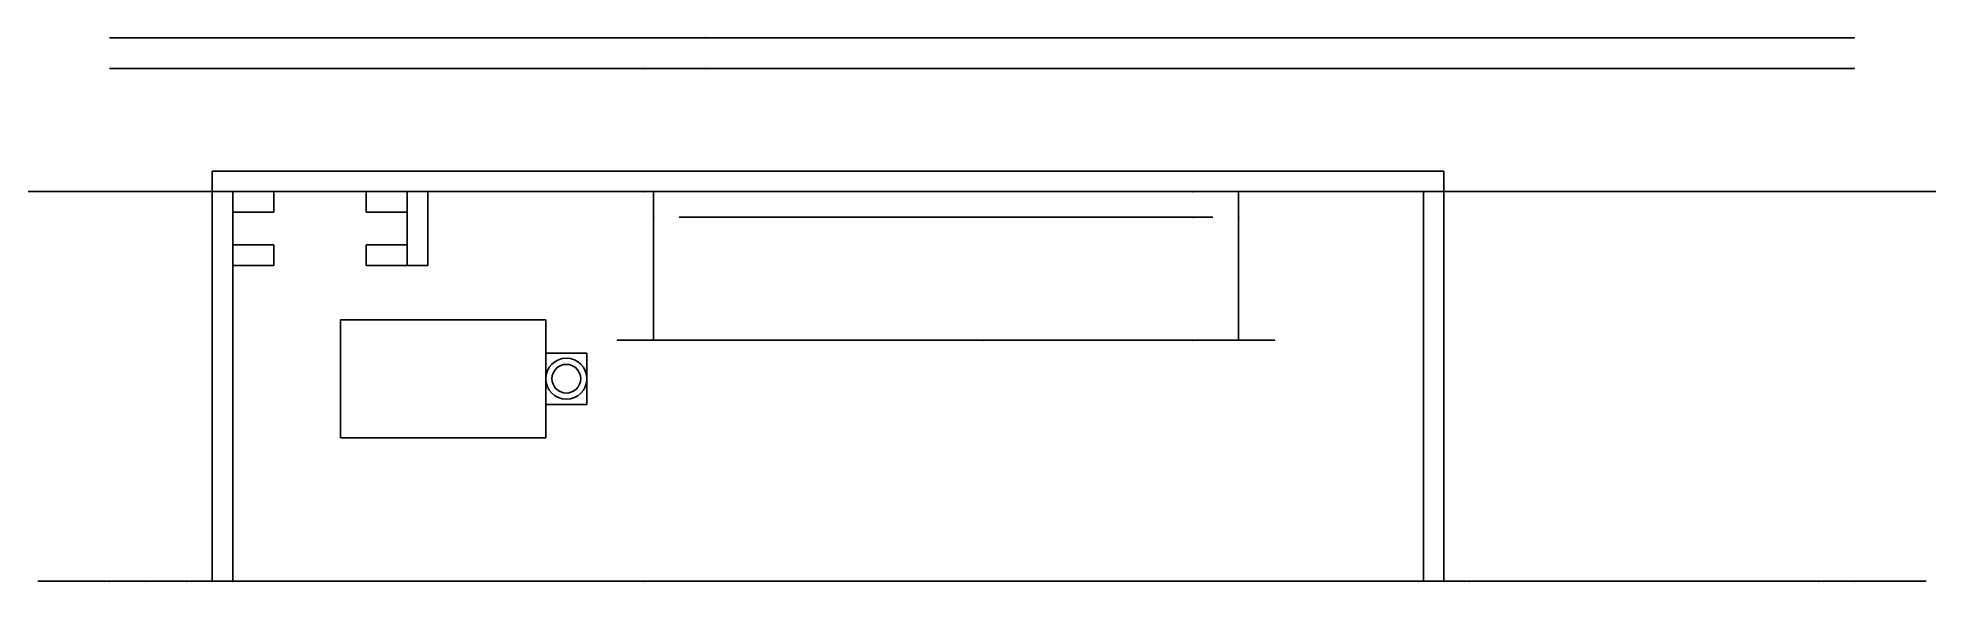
# Model space of a CAD drawing. Header units: centimetres. Extents: x -5.9 to 12.5, y 0 to 5.3.
import ezdxf

# ---------------------------------------------------------------- set-up
doc = ezdxf.new("R2010")
doc.units = ezdxf.units.CM
doc.header["$MEASUREMENT"] = 0
for name, color, linetype in [('Cache esc hobbyking v23_Sketch1', 7, 'Continuous'), ('Cache esc hobbyking v23_Sketch10', 7, 'Continuous'), ('Cache esc hobbyking v23_Sketch11', 7, 'Continuous'), ('Cache esc hobbyking v23_Sketch12', 7, 'Continuous'), ('Cache esc hobbyking v23_Sketch13', 7, 'Continuous'), ('Cache esc hobbyking v23_Sketch15', 7, 'Continuous'), ('Cache esc hobbyking v23_Sketch2', 7, 'Continuous'), ('Cache esc hobbyking v23_Sketch3', 7, 'Continuous'), ('couvercle v5_Sketch1', 7, 'Continuous'), ('couvercle v5_Sketch2', 7, 'Continuous'), ('Protection bas esc hobby king v4_Sketch1', 7, 'Continuous'), ('Protection bas esc hobby king v4_Sketch3', 7, 'Continuous'), ('Protection bas esc hobby king v4_Sketch4', 7, 'Continuous'), ('Protection bas esc hobby king v4_Sketch5', 7, 'Continuous'), ('Protection bas esc hobby king v4_Sketch6', 7, 'Continuous'), ('soutiient esc hobbyking v3_Sketch1', 7, 'Continuous')]:
    doc.layers.add(name, color=color, linetype=linetype)

# ---------------------------------------------------------------- blocks, each defined once
blk = doc.blocks.new('Protectionbaseschobbykingv4')
at = {"layer": 'Protection bas esc hobby king v4_Sketch1'}
for p, q in [((-10, 0, 0.2), (-10, 0, -5)), ((-5.6, 0, 0.2), (-10, 0, 0.2)), ((-10, 0, -5), (-5.6, 0, -5)), ((-5.6, 0, -5), (-5.6, 0, 0.2))]:
    blk.add_line(p, q, dxfattribs=at)
blk.add_point((0, 0), dxfattribs=at)
at = {"layer": 'Protection bas esc hobby king v4_Sketch3'}
for p, q in [((-10.25, -0.25, -5.25), (-10.25, 1.2, -5.25)), ((-10.25, 1.2, -5.25), (-5.35, 1.2, -5.25)), ((-8.55, 1.2, -5.25), (-8.55, 0.8, -5.25)), ((-7.05, 1.2, -5.25), (-8.55, 1.2, -5.25)), ((-7.05, 0.8, -5.25), (-7.05, 1.2, -5.25)), ((-5.35, 1.2, -5.25), (-5.35, -0.25, -5.25)), ((-8.55, 0.8, -5.25), (-7.05, 0.8, -5.25)), ((-5.35, -0.25, -5.25), (-10.25, -0.25, -5.25))]:
    blk.add_line(p, q, dxfattribs=at)
blk.add_point((0, 0, -5.25), dxfattribs=at)
at = {"layer": 'Protection bas esc hobby king v4_Sketch4'}
for p, q in [((-10.25, 1.2, -5.25), (-10.25, 1.2, 0.45)), ((-10.25, 1.2, 0.45), (-5.35, 1.2, 0.45)), ((-8.55, 1.2, -5.25), (-10.25, 1.2, -5.25)), ((-5.6, 1.2, 0.2), (-10, 1.2, 0.2)), ((-10, 1.2, 0.2), (-10, 1.2, -5)), ((-10, 1.2, -5), (-5.6, 1.2, -5)), ((-8.55, 1.2, -5.1), (-8.55, 1.2, -5.25)), ((-7.05, 1.2, -5.1), (-8.55, 1.2, -5.1)), ((-7.8, 1.2, 0.2), (-7.8, 1.2, -5)), ((-5.35, 1.2, -5.25), (-7.05, 1.2, -5.25)), ((-7.05, 1.2, -5.25), (-7.05, 1.2, -5.1)), ((-5.6, 1.2, -5), (-5.6, 1.2, 0.2)), ((-5.35, 1.2, 0.45), (-5.35, 1.2, -5.25))]:
    blk.add_line(p, q, dxfattribs=at)
at = {"layer": 'Protection bas esc hobby king v4_Sketch4', "extrusion": (0, 1, 0)}
for centre in [(10.25, 0.45, 1.2), (10.25, -5.25, 1.2), (5.35, 0.45, 1.2), (5.35, -5.25, 1.2)]:
    blk.add_circle(centre, 0.354, dxfattribs=at)
at = {"layer": 'Protection bas esc hobby king v4_Sketch4'}
blk.add_point((0, 1.2), dxfattribs=at)
at = {"layer": 'Protection bas esc hobby king v4_Sketch5'}
for p, q in [((-10.25, -0.25, 0.096), (-10.25, -0.25, -4.896)), ((-9.896, -0.25, -5.25), (-5.704, -0.25, -5.25)), ((-5.704, -0.25, 0.45), (-9.896, -0.25, 0.45)), ((-5.35, -0.25, -4.896), (-5.35, -0.25, 0.096))]:
    blk.add_line(p, q, dxfattribs=at)
at = {"layer": 'Protection bas esc hobby king v4_Sketch5', "extrusion": (0, -1, 0)}
for centre, radius in [((-9.896, -5.25, 0.25), 140), ((-10.25, 0.096, 0.25), 0.14), ((-5.35, -4.896, 0.25), 0.14), ((-5.35, 0.45, 0.25), 0.14)]:
    blk.add_circle(centre, radius, dxfattribs=at)
for centre, start, end in [((-10.25, -5.25, 0.25), 90, 0), ((-10.25, 0.45, 0.25), 0, 270), ((-5.35, -5.25, 0.25), 180, 90), ((-5.35, 0.45, 0.25), 270, 180)]:
    blk.add_arc(centre, 0.354, start, end, dxfattribs=at)
at = {"layer": 'Protection bas esc hobby king v4_Sketch5'}
blk.add_point((0, -0.25), dxfattribs=at)
at = {"layer": 'Protection bas esc hobby king v4_Sketch6'}
for p, q in [((-5.704, 1.2, 0.45), (-9.896, 1.2, 0.45)), ((-9.896, 1.2, 0.45), (-9.896, -0.25, 0.45)), ((-5.704, -0.25, 0.45), (-5.704, 1.2, 0.45)), ((-9.296, 0.4, 0.45), (-8.096, 0.4, 0.45)), ((-9.296, 0, 0.45), (-9.296, 0.4, 0.45)), ((-8.096, 0.4, 0.45), (-8.096, 0, 0.45)), ((-8.096, 0, 0.45), (-9.296, 0, 0.45)), ((-9.896, -0.25, 0.45), (-5.704, -0.25, 0.45))]:
    blk.add_line(p, q, dxfattribs=at)
blk.add_point((0, 0, 0.45), dxfattribs=at)
blk = doc.blocks.new('couverclev5')
at = {"layer": 'couvercle v5_Sketch1'}
for p, q in [((-5.812, 0, -5.666), (11.188, 0, -5.666)), ((-5.812, 0, 0.734), (-5.812, 0, -5.666)), ((11.188, 0, 0.734), (-5.812, 0, 0.734)), ((11.188, 0, -5.666), (11.188, 0, 0.734))]:
    blk.add_line(p, q, dxfattribs=at)
at = {"layer": 'couvercle v5_Sketch1', "extrusion": (0, 1, 0)}
for centre in [(5.462, -5.316), (5.462, 0.384), (-10.838, 0.384), (-10.838, -5.316)]:
    blk.add_circle(centre, 0.35, dxfattribs=at)
at = {"layer": 'couvercle v5_Sketch1'}
blk.add_point((0, 0), dxfattribs=at)
at = {"layer": 'couvercle v5_Sketch2'}
for p, q in [((-5.812, 0.3, -5.316), (-5.812, 0.3, 0.384)), ((-5.462, 0.3, 0.734), (10.838, 0.3, 0.734)), ((10.838, 0.3, -5.666), (-5.462, 0.3, -5.666)), ((-3.462, 0.3, -3.166), (-2.6, 0.3, -3.166)), ((-3.462, 0.3, -1.766), (8.838, 0.3, -1.766)), ((-3.462, 0.3, -3.747), (-3.462, 0.3, -1.766)), ((8.838, 0.3, -3.747), (-3.462, 0.3, -3.747)), ((3.5, 0.3, -5.1), (1.662, 0.3, -2.606)), ((1.662, 0.3, -2.606), (2.336, 0.3, -2.323)), ((1.7, 0.3, -0.5), (3.1, 0.3, -2.4)), ((2.336, 0.3, -2.323), (1.7, 0.3, -0.5)), ((2.541, 0.3, -2.812), (3.5, 0.3, -5.1)), ((3.1, 0.3, -2.4), (2.541, 0.3, -2.812)), ((8.838, 0.3, -1.766), (8.838, 0.3, -3.747)), ((11.188, 0.3, 0.384), (11.188, 0.3, -5.316))]:
    blk.add_line(p, q, dxfattribs=at)
at = {"layer": 'couvercle v5_Sketch2', "extrusion": (0, 1, 0)}
for centre in [(5.462, -5.316, 0.3), (5.462, 0.384, 0.3), (-10.838, 0.384, 0.3), (-10.838, -5.316, 0.3)]:
    blk.add_circle(centre, 0.35, dxfattribs=at)
for centre, start, end in [((5.462, -5.316, 0.3), 270, 0), ((5.462, 0.384, 0.3), 360, 90), ((-10.838, 0.384, 0.3), 90, 180), ((-10.838, -5.316, 0.3), 180, 270)]:
    blk.add_arc(centre, 0.35, start, end, dxfattribs=at)
at = {"layer": 'couvercle v5_Sketch2'}
blk.add_point((0, 0.3), dxfattribs=at)
blk = doc.blocks.new('soutiienteschobbykingv3')
at = {"layer": 'soutiient esc hobbyking v3_Sketch1'}
for p, q in [((-5, 0, -2.49), (-0.1, 0, -2.49)), ((-0.1, 0, 3.21), (-5, 0, 3.21)), ((-5, 0, 3.21), (-5, 0, -2.49)), ((-4.75, 0, -2.145), (-4.75, 0, -2.245)), ((-0.35, 0, -2.145), (-4.75, 0, -2.145)), ((-4.75, 0, -2.245), (-0.35, 0, -2.245)), ((-4.75, 0, -1.495), (-4.75, 0, -1.645)), ((-4.75, 0, 1.511), (-4.75, 0, 1.661)), ((-4.75, 0, 2.961), (-0.35, 0, 2.961)), ((-0.35, 0, 1.511), (-4.75, 0, 1.511)), ((-4.75, 0, 2.961), (-4.75, 0, -2.245)), ((-0.35, 0, 2.661), (-4.75, 0, 2.661)), ((-4.75, 0, -2.245), (-0.35, 0, -2.245)), ((-4.75, 0, -1.645), (-0.35, 0, -1.645)), ((-4.75, 0, 1.661), (-0.35, 0, 1.661)), ((-0.35, 0, 2.961), (-4.75, 0, 2.961)), ((-0.35, 0, -1.495), (-4.75, 0, -1.495)), ((-4.75, 0, 2.661), (-4.75, 0, 2.961)), ((-0.35, 0, -1.645), (-0.35, 0, -1.495)), ((-0.35, 0, 1.661), (-0.35, 0, 1.511)), ((-0.35, 0, -2.245), (-0.35, 0, 2.961)), ((-0.35, 0, 2.961), (-0.35, 0, 2.661)), ((-0.35, 0, -2.245), (-0.35, 0, -2.145)), ((-0.1, 0, -2.49), (-0.1, 0, 3.21))]:
    blk.add_line(p, q, dxfattribs=at)
at = {"layer": 'soutiient esc hobbyking v3_Sketch1', "extrusion": (0, 1, 0)}
for centre, radius in [((5, 3.21), 0.355), ((5, -2.49), 0.35), ((0.1, 3.21), 0.355), ((0.1, -2.49), 0.35)]:
    blk.add_circle(centre, radius, dxfattribs=at)
at = {"layer": 'soutiient esc hobbyking v3_Sketch1'}
blk.add_point((0, 0), dxfattribs=at)

msp = doc.modelspace()

# ---------------------------------------------------------------- linework, layer by layer
at = {"layer": 'Cache esc hobbyking v23_Sketch1'}
for p, q in [((-5.204, 0, 3.67), (-5.204, 0, -2.73)), ((-5.204, 0, -2.73), (11.796, 0, -2.73)), ((11.796, 0, 3.67), (-5.204, 0, 3.67)), ((-5.004, 0, -2.03), (11.596, 0, -2.03)), ((11.596, 0, 2.97), (-5.004, 0, 2.97)), ((-5.004, 0, 2.97), (-5.004, 0, -2.03)), ((-4.504, 0, -2.03), (11.13, 0, -2.03)), ((11.13, 0, 3.47), (-4.504, 0, 3.47)), ((11.13, 0, -2.53), (-4.504, 0, -2.53)), ((-4.504, 0, -2.53), (-4.504, 0, -2.03)), ((-4.504, 0, 2.97), (11.13, 0, 2.97)), ((-4.504, 0, 3.47), (-4.504, 0, 2.97)), ((-4.204, 0, 9.42), (-4.204, 0, 3.67)), ((-4.204, 0, 3.67), (7.796, 0, 3.67)), ((7.796, 0, 9.42), (-4.204, 0, 9.42)), ((-4.004, 0, 3.47), (7.596, 0, 3.47)), ((7.596, 0, 9.22), (-4.004, 0, 9.22)), ((-4.004, 0, 9.22), (-4.004, 0, 3.47)), ((7.596, 0, 3.47), (7.596, 0, 9.22)), ((7.796, 0, 3.67), (7.796, 0, 9.42)), ((11.13, 0, 2.97), (11.13, 0, 3.47)), ((11.13, 0, -2.03), (11.13, 0, -2.53)), ((11.596, 0, -2.03), (11.596, 0, 2.97)), ((11.796, 0, -2.73), (11.796, 0, 3.67))]:
    msp.add_line(p, q, dxfattribs=at)
at = {"layer": 'Cache esc hobbyking v23_Sketch1', "extrusion": (0, 1, 0)}
for centre, radius in [((4.854, -2.38), 0.35), ((4.854, 3.32), 0.35), ((4.854, -2.38), 0.14), ((4.854, 3.32), 0.14), ((-11.446, -2.38), 0.35), ((-11.446, 3.32), 0.35), ((-11.446, -2.38), 0.14), ((-11.446, 3.32), 0.14)]:
    msp.add_circle(centre, radius, dxfattribs=at)
at = {"layer": 'Cache esc hobbyking v23_Sketch1'}
msp.add_point((0, 0), dxfattribs=at)
at = {"layer": 'Cache esc hobbyking v23_Sketch10'}
for p, q in [((7.796, 4, 9.42), (-4.204, 4, 9.42)), ((-4.204, 4, 9.42), (-4.204, 0, 9.42)), ((7.796, 0, 9.42), (7.796, 4, 9.42)), ((-2.954, 2.55, 9.42), (-0.954, 2.55, 9.42)), ((-2.954, 1.4, 9.42), (-2.954, 2.55, 9.42)), ((-0.954, 2.55, 9.42), (-0.954, 1.4, 9.42)), ((-0.954, 1.725, 9.42), (-0.954, 2.225, 9.42)), ((-0.954, 2.225, 9.42), (-0.554, 2.225, 9.42)), ((-0.554, 2.225, 9.42), (-0.554, 1.725, 9.42)), ((-0.554, 1.725, 9.42), (-0.954, 1.725, 9.42)), ((-0.954, 1.4, 9.42), (-2.954, 1.4, 9.42)), ((-4.204, 0, 9.42), (7.796, 0, 9.42))]:
    msp.add_line(p, q, dxfattribs=at)
for radius in [0.2, 0.14]:
    msp.add_circle((-0.754, 1.975, 9.42), radius, dxfattribs=at)
msp.add_point((0, 0, 9.42), dxfattribs=at)
at = {"layer": 'Cache esc hobbyking v23_Sketch11'}
for p, q in [((-4.004, 3.8, 9.22), (-4.004, 3.8, 3.47)), ((7.596, 3.8, 9.22), (-4.004, 3.8, 9.22)), ((-4.004, 3.8, 3.47), (7.596, 3.8, 3.47)), ((0.096, 3.8, 3.92), (0.096, 3.8, 8.82)), ((5.796, 3.8, 3.92), (0.096, 3.8, 3.92)), ((0.096, 3.8, 8.82), (5.796, 3.8, 8.82)), ((5.796, 3.8, 8.82), (5.796, 3.8, 3.92)), ((7.596, 3.8, 3.47), (7.596, 3.8, 9.22))]:
    msp.add_line(p, q, dxfattribs=at)
at = {"layer": 'Cache esc hobbyking v23_Sketch11', "extrusion": (0, -1, 0)}
for centre in [(0.096, 3.92, -3.8), (0.096, 8.82, -3.8), (5.796, 8.82, -3.8), (5.796, 3.92, -3.8)]:
    msp.add_circle(centre, 0.35, dxfattribs=at)
at = {"layer": 'Cache esc hobbyking v23_Sketch11'}
msp.add_point((0, 3.8), dxfattribs=at)
at = {"layer": 'Cache esc hobbyking v23_Sketch12'}
for p, q in [((-4.004, 0, 9.22), (-4.004, 3.8, 9.22)), ((-4.004, 3.8, 9.22), (7.596, 3.8, 9.22)), ((-3.604, 3.8, 9.22), (-4.004, 3.8, 9.22)), ((-4.004, 3.8, 9.22), (-4.004, 3.6, 9.22)), ((-3.604, 3.6, 9.22), (-3.604, 3.8, 9.22)), ((-2.704, 3.8, 9.22), (-2.304, 3.8, 9.22)), ((-2.704, 3.6, 9.22), (-2.704, 3.8, 9.22)), ((-2.304, 3.8, 9.22), (-2.104, 3.8, 9.22)), ((-2.304, 3.8, 9.22), (-2.304, 3.6, 9.22)), ((-2.304, 3.08, 9.22), (-2.304, 3.8, 9.22)), ((-2.104, 3.8, 9.22), (-2.104, 3.08, 9.22)), ((7.596, 3.8, 9.22), (7.596, 0, 9.22)), ((-4.004, 3.6, 9.22), (-3.604, 3.6, 9.22)), ((-2.304, 3.6, 9.22), (-2.704, 3.6, 9.22)), ((-4.004, 3.08, 9.22), (-4.004, 3.28, 9.22)), ((-4.004, 3.28, 9.22), (-3.604, 3.28, 9.22)), ((-3.604, 3.28, 9.22), (-3.604, 3.08, 9.22)), ((-2.704, 3.28, 9.22), (-2.304, 3.28, 9.22)), ((-2.704, 3.08, 9.22), (-2.704, 3.28, 9.22)), ((-2.304, 3.28, 9.22), (-2.304, 3.08, 9.22)), ((-3.604, 3.08, 9.22), (-4.004, 3.08, 9.22)), ((-2.304, 3.08, 9.22), (-2.704, 3.08, 9.22)), ((-2.104, 3.08, 9.22), (-2.304, 3.08, 9.22)), ((-0.954, 2.55, 9.22), (-2.954, 2.55, 9.22)), ((-2.954, 2.55, 9.22), (-2.954, 1.4, 9.22)), ((-0.954, 1.4, 9.22), (-0.954, 2.55, 9.22)), ((-2.954, 1.4, 9.22), (-0.954, 1.4, 9.22)), ((7.596, 0, 9.22), (-4.004, 0, 9.22))]:
    msp.add_line(p, q, dxfattribs=at)
at = {"layer": 'Cache esc hobbyking v23_Sketch12', "extrusion": (0, 0, -1)}
msp.add_circle((0.754, 1.975, -9.22), 0.14, dxfattribs=at)
at = {"layer": 'Cache esc hobbyking v23_Sketch12'}
msp.add_point((0, 0, 9.22), dxfattribs=at)
at = {"layer": 'Cache esc hobbyking v23_Sketch13'}
for p, q in [((-4.004, 3.8, 3.52), (-4.004, 3.6, 3.52)), ((-4.004, 3.8, 3.47), (-4.004, 3.8, 3.52)), ((-4.004, 0, 3.47), (-4.004, 3.8, 3.47)), ((-4.004, 3.6, 3.52), (-4.004, 3.6, 9.22)), ((-4.004, 3.6, 9.22), (-4.004, 3.28, 9.22)), ((-4.004, 3.28, 9.22), (-4.004, 3.28, 3.52)), ((-4.004, 3.28, 3.52), (-4.004, 3.08, 3.52)), ((-4.004, 3.08, 3.52), (-4.004, 3.08, 9.22)), ((-4.004, 3.08, 9.22), (-4.004, 0, 9.22)), ((-4.004, 0, 9.22), (-4.004, 0, 3.47))]:
    msp.add_line(p, q, dxfattribs=at)
at = {"layer": 'Cache esc hobbyking v23_Sketch13', "extrusion": (1, 0, 0)}
for centre in [(1.9, 4.495, -4.004), (1.9, 8.495, -4.004), (0.4, 4.495, -4.004), (0.4, 8.495, -4.004)]:
    msp.add_circle(centre, 0.2, dxfattribs=at)
at = {"layer": 'Cache esc hobbyking v23_Sketch13'}
msp.add_point((-4.004, 0), dxfattribs=at)
at = {"layer": 'Cache esc hobbyking v23_Sketch15'}
for p, q in [((-5.904, 0, -2.38), (-5.904, 0, 3.32)), ((-5.204, 0, 3.32), (-5.204, 0, -2.38)), ((-5.204, 0, -2.38), (-5.204, 0, 3.32)), ((-4.904, 0, 9.17), (-4.904, 0, 4.369)), ((11.446, 0, -2.73), (-4.854, 0, -2.73)), ((-4.854, 0, -2.73), (11.446, 0, -2.73)), ((-4.854, 0, 3.67), (11.446, 0, 3.67)), ((-4.854, 0, -3.43), (11.446, 0, -3.43)), ((-4.854, 0, 3.67), (-4.454, 0, 3.67)), ((-4.204, 0, 9.17), (-4.204, 0, 3.92)), ((-3.954, 0, 9.42), (7.546, 0, 9.42)), ((-3.954, 0, 10.12), (7.546, 0, 10.12)), ((7.796, 0, 3.67), (7.796, 0, 9.42)), ((7.796, 0, 4.47), (7.796, 0, 9.17)), ((7.796, 0, 3.92), (7.796, 0, 4.47)), ((11.446, 0, 3.67), (8.046, 0, 3.67)), ((8.496, 0, 4.47), (8.496, 0, 9.17)), ((11.446, 0, 4.37), (8.496, 0, 4.37)), ((8.496, 0, 4.37), (8.496, 0, 4.47)), ((11.796, 0, -2.38), (11.796, 0, 3.32)), ((11.796, 0, -2.38), (11.796, 0, 3)), ((11.796, 0, 3.32), (11.796, 0, 3)), ((12.496, 0, -2.38), (12.496, 0, 3)), ((12.496, 0, 3.32), (12.496, 0, 3))]:
    msp.add_line(p, q, dxfattribs=at)
at = {"layer": 'Cache esc hobbyking v23_Sketch15', "extrusion": (0, 1, 0)}
for centre, radius, start, end in [((4.854, 3.32), 1.05, 0, 87.2706), ((4.854, -2.38), 1.05, 270, 0), ((4.854, -2.38), 0.35, 270, 360), ((4.854, 3.32), 0.35, 0, 90), ((3.954, 9.17), 0.95, 0, 90), ((4.454, 3.92), 0.25, 180, 270), ((3.954, 9.17), 0.25, 0, 90), ((-7.546, 9.17), 0.95, 90, 180), ((-7.546, 9.17), 0.25, 90, 180), ((-8.046, 3.92), 0.25, 270, 360), ((-11.446, -2.38), 0.35, 180, 270), ((-11.446, 3.32), 1.05, 90, 180), ((-11.446, 3.32), 0.35, 90, 180), ((-11.446, -2.38), 1.05, 180, 270)]:
    msp.add_arc(centre, radius, start, end, dxfattribs=at)
at = {"layer": 'Cache esc hobbyking v23_Sketch15'}
for p in [(-5.204, 0, 3.32), (-5.204, 0, -2.38), (-4.854, 0, -2.73), (-4.454, 0, 3.67), (-4.204, 0, 3.92), (-4.204, 0, 9.17), (-3.954, 0, 9.42), (0, 0), (7.546, 0, 9.42), (7.796, 0, 9.17), (7.796, 0, 4.47), (7.796, 0, 3.92), (8.046, 0, 3.67), (11.446, 0, 3.67), (11.446, 0, -2.73), (11.796, 0, -2.38)]:
    msp.add_point(p, dxfattribs=at)
at = {"layer": 'Cache esc hobbyking v23_Sketch2'}
for p, q in [((7.796, 4, 3.67), (7.796, 4, 9.42)), ((7.796, 0, 3.67), (7.796, 4, 3.67)), ((7.796, 4, 9.42), (7.796, 0, 9.42)), ((7.796, 3.5, 6.27), (7.796, 3.5, 5.07)), ((7.796, 3.5, 5.07), (7.796, 3.1, 5.07)), ((7.796, 3.1, 6.27), (7.796, 3.5, 6.27)), ((7.796, 3.1, 5.07), (7.796, 3.1, 6.27)), ((7.796, 0, 9.42), (7.796, 0, 3.67)), ((7.796, 0, 3.67), (7.796, 0, 9.42))]:
    msp.add_line(p, q, dxfattribs=at)
at = {"layer": 'Cache esc hobbyking v23_Sketch2', "extrusion": (1, 0, 1.54466e-16)}
for centre in [(0.8, 8.62, 7.796), (0.8, 6.545, 7.796), (0.8, 4.47, 7.796)]:
    msp.add_circle(centre, 0.4, dxfattribs=at)
at = {"layer": 'Cache esc hobbyking v23_Sketch2'}
msp.add_point((7.796, 0), dxfattribs=at)
at = {"layer": 'Cache esc hobbyking v23_Sketch3'}
for p, q in [((-5.204, 5, -2.38), (-5.204, 5, 3.32)), ((-5.004, 5, -2.03), (-4.854, 5, -2.03)), ((-5.004, 5, 2.97), (-5.004, 5, -2.03)), ((-4.854, 5, 2.97), (-5.004, 5, 2.97)), ((11.446, 5, -2.73), (-4.854, 5, -2.73)), ((-4.854, 5, 3.67), (11.446, 5, 3.67)), ((11.13, 5, 3.47), (-4.504, 5, 3.47)), ((-4.504, 5, -2.38), (-4.504, 5, -2.53)), ((-4.504, 5, 3.47), (-4.504, 5, 3.32)), ((-4.504, 5, -2.53), (11.13, 5, -2.53)), ((11.446, 5, -2.03), (11.596, 5, -2.03)), ((11.596, 5, 2.97), (11.446, 5, 2.97)), ((11.596, 5, -2.03), (11.596, 5, 2.97)), ((11.796, 5, 3.32), (11.796, 5, -2.38))]:
    msp.add_line(p, q, dxfattribs=at)
at = {"layer": 'Cache esc hobbyking v23_Sketch3', "extrusion": (0, 1, 0)}
for centre in [(4.854, 3.32, 5), (4.854, -2.38, 5), (-11.446, -2.38, 5), (-11.446, 3.32, 5)]:
    msp.add_circle(centre, 0.14, dxfattribs=at)
for centre, start, end in [((4.854, -2.38, 5), 270, 0), ((4.854, 3.32, 5), 0, 90), ((4.854, -2.38, 5), 90, 180), ((4.854, 3.32, 5), 180, 270), ((-11.446, 3.32, 5), 270, 25.3769), ((-11.446, -2.38, 5), 334.6231, 90), ((-11.446, 3.32, 5), 90, 180), ((-11.446, -2.38, 5), 180, 270)]:
    msp.add_arc(centre, 0.35, start, end, dxfattribs=at)
at = {"layer": 'Cache esc hobbyking v23_Sketch3'}
msp.add_point((0, 5), dxfattribs=at)

# ---------------------------------------------------------------- block references
msp.add_blockref('couverclev5', (0.608, 5, 2.936))
at = {"extrusion": (1, 0, -6.12323e-17), "rotation": 90}
msp.add_blockref('Protectionbaseschobbykingv4', (3.55, 14.17, 5.346), dxfattribs=at)
at = {"extrusion": (-1, -2.68893e-17, 7.55164e-16), "rotation": 90.00000000000001}
msp.add_blockref('soutiienteschobbykingv3', (-2.35, 8.92, -3.306), dxfattribs=at)

doc.saveas('drawing.dxf')
